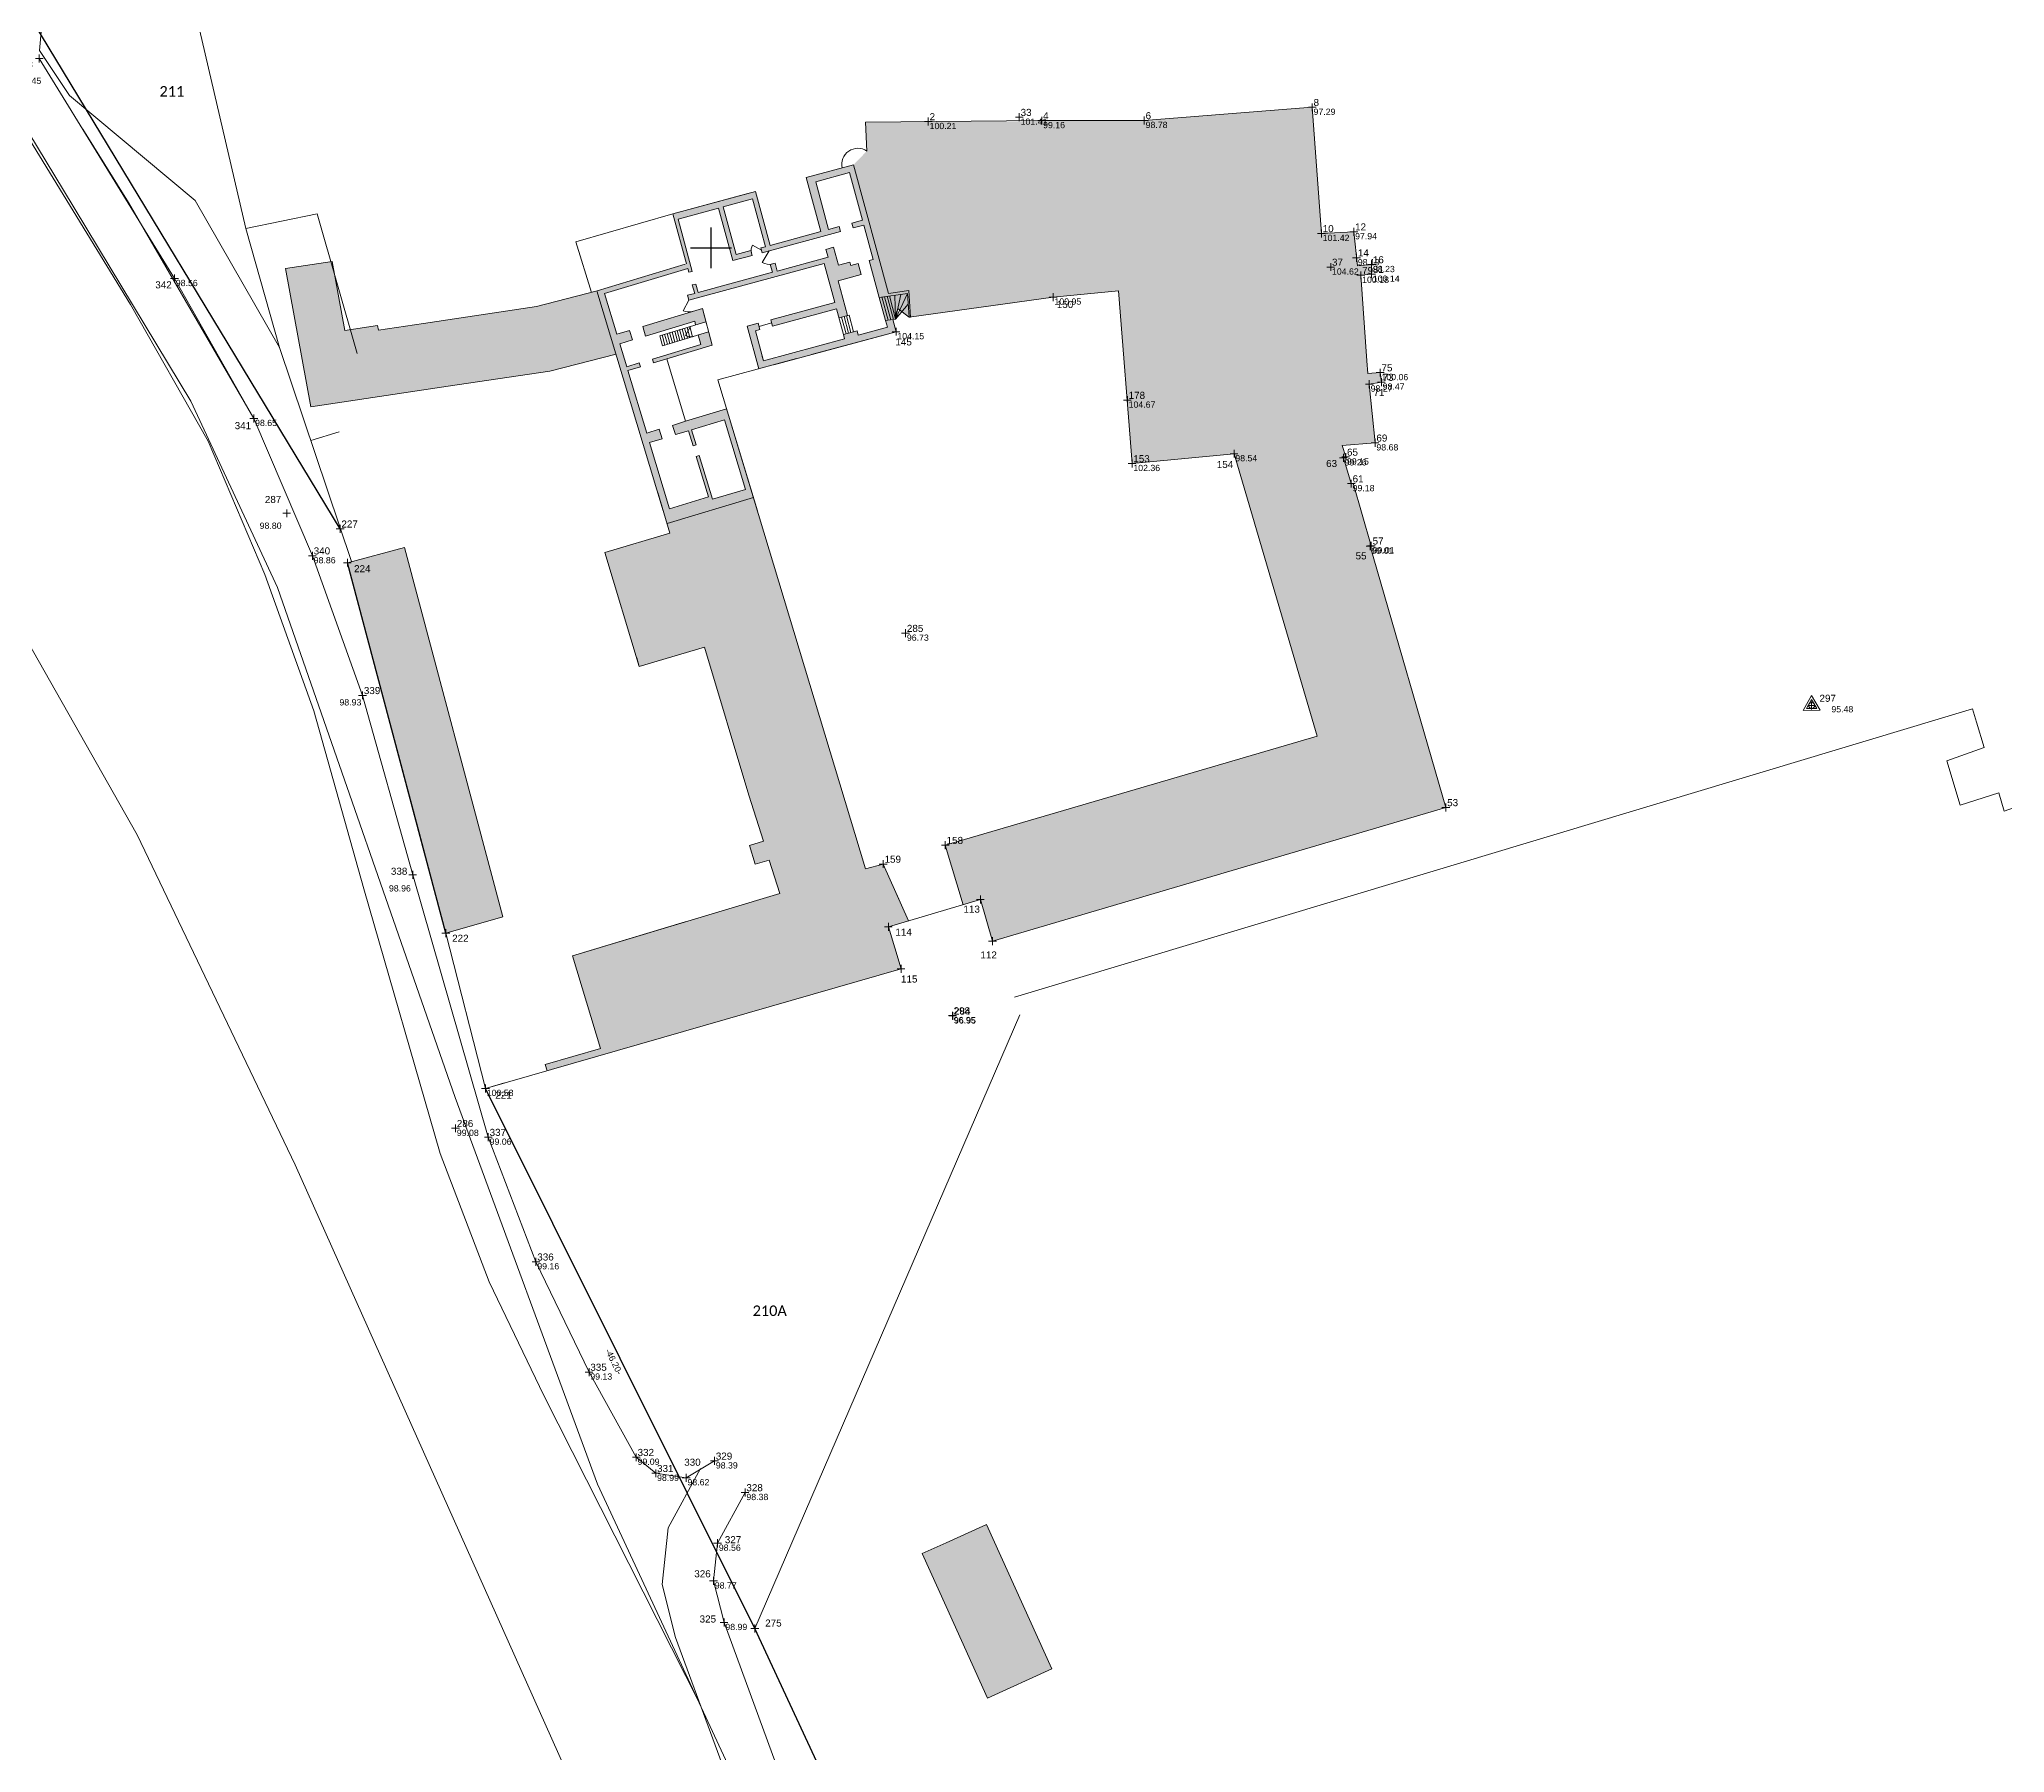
# Model space of a CAD drawing. Header units: metres. Extents: x 113120 to 240396, y 120329 to 242116.
# Drawn here: x 113840.8 to 113991.3, y 120947.3 to 121078.5 of the extents above; entities that cross this region are included whole.
import ezdxf
from ezdxf.enums import TextEntityAlignment as Align

# ---------------------------------------------------------------- set-up
doc = ezdxf.new("R2010")
doc.units = ezdxf.units.M
doc.header["$LTSCALE"] = 3
doc.header["$PDMODE"] = 2
doc.header["$PDSIZE"] = 0.3
doc.layers.get('0').update_dxf_attribs({"lineweight": 0})
for name, color, linetype, lineweight in [('Batiment', 4, 'Continuous', 0), ('Bpn_CaPa', 78, 'Continuous', 0), ('Bpn_ReBu', 4, 'Continuous', 0), ('Bpt_CaNu', 7, 'Continuous', 0), ('Cotation Linéaire', 6, 'Continuous', 0), ('Hachure batiment', 11, 'Continuous', 0), ('Hachure bâtiment', 11, 'Continuous', 0), ('Limite de propriété', 5, 'Continuous', 30), ('Route', 1, 'Continuous', 0), ('station', 30, 'Continuous', 0), ('TopoAlt', 30, 'Continuous', 0), ('TOPOJIS', 5, 'Continuous', 0), ('TopoMat', 5, 'Continuous', 0)]:
    doc.layers.add(name, color=color, linetype=linetype, lineweight=lineweight)
doc.layers.add('Carroyage(1)_Croix', color=7, linetype='Continuous')
doc.styles.add('Legend', font='')
doc.styles.get("Standard").update_dxf_attribs({"font": 'arial.ttf'})
doc.styles.get('Legend').set_extended_font_data('Calibri')

# ---------------------------------------------------------------- blocks, each defined once
blk = doc.blocks.new('TCPOINT')
at = {"color": 0}
blk.add_point((0, 0), dxfattribs=at)
at = {"layer": 'TopoAlt'}
blk.add_attdef('ALT', text='', height=0.3, dxfattribs=at).set_placement((0.1, -0.1), align=Align.TOP_LEFT)
at = {"layer": 'TopoMat'}
blk.add_attdef('MAT', (0.1, 0.1), '', height=0.3, dxfattribs=at)
blk = doc.blocks.new('t001')
at = {"color": 0}
blk.add_line((0, 0), (0, 0), dxfattribs=at)
for points in [[(0.65, -0.37), (0, 0.75), (-0.65, -0.38)], [(0.39, -0.22), (0, 0.45), (-0.39, -0.23)]]:
    blk.add_lwpolyline(points, close=True, dxfattribs=at)
blk.add_circle((0, 0), 0.225, dxfattribs=at)

msp = doc.modelspace()

# ---------------------------------------------------------------- hatches: boundary and pattern name
at = {"layer": 'Hachure batiment'}
h = msp.add_hatch(color=256, dxfattribs=at)
h.dxf.hatch_style = 1
h.paths.add_polyline_path([(113913.82, 121009.43), (113912.89, 121012.61), (113911.56, 121012.22), (113910.2, 121016.77), (113938.68, 121025.13), (113932.31, 121046.74), (113924.5, 121045.99), (113923.46, 121059.21), (113918.46, 121058.73), (113907.54, 121057.2), (113907.41, 121059.23), (113905.85, 121059.01), (113903.18, 121068.86), (113904.19, 121069.91), (113904.09, 121072.13), (113925.44, 121072.25), (113938.3, 121073.26), (113939, 121063.6), (113941.48, 121063.73), (113941.76, 121061.12), (113942.84, 121061.22), (113942.84, 121060.48), (113942.02, 121060.4), (113942.56, 121052.88), (113943.5, 121052.95), (113943.59, 121052.22), (113942.67, 121052.07), (113943.11, 121047.57), (113940.6, 121047.37), (113940.86, 121046.49), (113940.68, 121046.42), (113941.29, 121044.45), (113941.44, 121044.49), (113942.82, 121039.69), (113942.73, 121039.66), (113948.53, 121019.66)])
h = msp.add_hatch(color=256, dxfattribs=at)
h.dxf.hatch_style = 1
h.paths.add_polyline_path([(113895.44, 121066.24), (113896.43, 121062.59), (113896.08, 121062.5), (113896.18, 121062.13), (113902.18, 121063.76), (113902.08, 121064.13), (113901.27, 121063.91), (113900.28, 121067.56), (113902.87, 121068.26), (113903.86, 121064.61), (113903.05, 121064.39), (113903.15, 121064.02), (113903.96, 121064.24), (113904.67, 121061.62), (113904.38, 121061.54), (113905.15, 121058.71), (113905.63, 121056.94), (113906.39, 121057.04, -0.198912), (113906.59, 121057.82), (113907.43, 121057.19), (113907.54, 121057.2), (113907.41, 121059.23), (113905.85, 121059.01), (113903.18, 121068.86), (113899.56, 121067.88), (113900.68, 121063.75), (113896.79, 121062.69), (113895.67, 121066.82), (113889.35, 121065.11), (113890.39, 121061.28), (113883.53, 121059.21), (113884.98, 121054.4), (113888.6, 121042.38), (113888.9, 121041.4), (113895.51, 121043.39), (113893.46, 121050.17), (113890.32, 121049.22), (113889.31, 121048.91), (113889.53, 121048.2), (113890.54, 121048.5), (113890.89, 121047.35), (113891.12, 121047.42), (113890.77, 121048.57), (113893.3, 121049.33), (113894.9, 121044.01), (113892.38, 121043.25), (113891.36, 121046.6), (113891.13, 121046.53), (113892.07, 121043.43), (113889.08, 121042.53), (113887.55, 121047.6), (113888.52, 121047.89), (113888.3, 121048.61), (113887.34, 121048.32), (113885.89, 121053.11), (113886.86, 121053.4), (113886.77, 121053.69), (113885.81, 121053.39), (113885.27, 121055.16), (113886.24, 121055.45), (113886.02, 121056.17), (113885.06, 121055.88), (113884.11, 121059), (113890.49, 121060.93), (113890.57, 121060.63), (113890.83, 121060.7), (113889.74, 121064.7), (113892.83, 121065.54), (113893.92, 121061.52), (113895.41, 121061.92), (113895.31, 121062.29), (113894.19, 121061.99), (113893.2, 121065.64)])
h = msp.add_hatch(color=256, dxfattribs=at)
h.dxf.hatch_style = 1
h.paths.add_polyline_path([(113903.52, 121061.3), (113902.96, 121061.15), (113902.89, 121061.4), (113902.02, 121061.17), (113901.64, 121062.54), (113901.06, 121062.38), (113901.22, 121061.78), (113897.33, 121060.72), (113897.17, 121061.32), (113896.8, 121061.22), (113896.96, 121060.63), (113891.27, 121059.08), (113891.09, 121059.73), (113890.83, 121059.66), (113891.01, 121059.01), (113890.47, 121058.87), (113890.57, 121058.5), (113900.93, 121061.31), (113901.74, 121058.31), (113896.84, 121056.99), (113896.97, 121056.5), (113901.87, 121057.83), (113902.06, 121057.14), (113902.71, 121057.31), (113901.99, 121059.97), (113903.75, 121060.45)])
h = msp.add_hatch(color=256, dxfattribs=at)
h.dxf.hatch_style = 1
h.paths.add_polyline_path([(113883.53, 121059.2), (113878.9, 121058.01), (113870.24, 121056.72), (113866.79, 121056.2), (113866.73, 121056.55), (113864.22, 121056.18), (113863.42, 121060.51), (113863.16, 121061.44), (113859.68, 121060.92), (113861.63, 121050.34), (113872.14, 121051.91), (113879.91, 121053.06), (113884.99, 121054.37)])
h = msp.add_hatch(color=256, dxfattribs=at)
h.dxf.hatch_style = 1
h.paths.add_polyline_path([(113891.01, 121056.88), (113891.08, 121056.6), (113891.87, 121056.84), (113891.6, 121057.86), (113887.03, 121056.48), (113887.25, 121055.75)])
h = msp.add_hatch(color=256, dxfattribs=at)
h.dxf.hatch_style = 1
h.paths.add_polyline_path([(113892.08, 121056.07), (113891.29, 121055.83), (113891.49, 121055.11), (113887.78, 121053.99), (113887.86, 121053.7), (113888.88, 121054.01), (113892.36, 121055.06)])
h = msp.add_hatch(color=256, dxfattribs=at)
h.dxf.hatch_style = 1
h.paths.add_polyline_path([(113906.43, 121056.08), (113906.18, 121057.01), (113905.63, 121056.94), (113905.77, 121056.42), (113903.54, 121055.82), (113903.45, 121056.15), (113902.41, 121055.86), (113902.49, 121055.54), (113896.28, 121053.85), (113896.19, 121054.18), (113895.66, 121056.15), (113896, 121056.24), (113895.87, 121056.73), (113895.04, 121056.5), (113895.93, 121053.24), (113898.81, 121054.02)])
h = msp.add_hatch(color=256, dxfattribs=at)
h.dxf.hatch_style = 1
h.paths.add_polyline_path([(113879.71, 120999.51), (113879.57, 120999.99), (113883.81, 121001.21), (113881.65, 121008.31), (113897.53, 121013.07), (113896.72, 121015.64), (113895.65, 121015.32), (113895.2, 121016.75), (113896.28, 121017.07), (113891.76, 121031.93), (113886.77, 121030.44), (113884.14, 121039.18), (113889.12, 121040.67), (113888.9, 121041.4), (113895.51, 121043.39), (113904.08, 121014.96), (113905.45, 121015.33), (113907.38, 121010.98), (113905.84, 121010.52), (113906.81, 121007.31)])
h = msp.add_hatch(color=256, dxfattribs=at)
h.dxf.hatch_style = 1
h.paths.add_polyline_path([(113864.42, 121038.4), (113868.79, 121039.56), (113876.31, 121011.29), (113871.96, 121010.04)])
at = {"layer": 'Hachure bâtiment'}
h = msp.add_hatch(color=256, dxfattribs=at)
h.dxf.hatch_style = 1
h.paths.add_polyline_path([(113918.35, 120953.72), (113913.43, 120951.48), (113910.27, 120958.5), (113908.43, 120962.55), (113910.27, 120963.37), (113913.35, 120964.77)], flags=17)

# ---------------------------------------------------------------- linework, layer by layer
at = {"layer": 'Batiment'}
for p, q in [((113925.44, 121072.25), (113938.3, 121073.26)), ((113938.3, 121073.26), (113939, 121063.6)), ((113904.09, 121072.13), (113917.59, 121072.24)), ((113904.09, 121072.13, -20.64), (113904.19, 121069.91, 67.93)), ((113917.59, 121072.24), (113925.44, 121072.25)), ((113899.56, 121067.88), (113903.18, 121068.86)), ((113899.56, 121067.88), (113900.68, 121063.75)), ((113900.28, 121067.56), (113902.87, 121068.26)), ((113902.87, 121068.26), (113903.86, 121064.61)), ((113903.18, 121068.86), (113905.85, 121059.01)), ((113889.35, 121065.11), (113895.67, 121066.82)), ((113889.35, 121065.11), (113895.09, 121066.67)), ((113889.35, 121065.11), (113895.09, 121066.67)), ((113896.79, 121062.69), (113895.67, 121066.82)), ((113900.28, 121067.56), (113901.27, 121063.91)), ((113889.35, 121065.11), (113890.39, 121061.28)), ((113889.35, 121065.11), (113890.39, 121061.28)), ((113889.74, 121064.7), (113892.83, 121065.54)), ((113893.92, 121061.52), (113892.83, 121065.54)), ((113893.2, 121065.64), (113895.44, 121066.24)), ((113894.19, 121061.99), (113893.2, 121065.64)), ((113896.43, 121062.59), (113895.44, 121066.24)), ((113890.83, 121060.7), (113889.74, 121064.7)), ((113896.18, 121062.13), (113902.18, 121063.76)), ((113896.79, 121062.69), (113900.68, 121063.75)), ((113901.27, 121063.91), (113902.08, 121064.13)), ((113902.08, 121064.13), (113902.18, 121063.76)), ((113903.05, 121064.39), (113903.86, 121064.61)), ((113903.05, 121064.39), (113903.15, 121064.02)), ((113903.15, 121064.02), (113903.96, 121064.24)), ((113903.96, 121064.24), (113904.67, 121061.62)), ((113939, 121063.6), (113941.48, 121063.73)), ((113941.48, 121063.73), (113941.76, 121061.12)), ((113893.92, 121061.52), (113895.41, 121061.92)), ((113894.19, 121061.99), (113895.31, 121062.29)), ((113895.31, 121062.29), (113895.41, 121061.92)), ((113896.08, 121062.5), (113896.43, 121062.59)), ((113896.08, 121062.5), (113896.18, 121062.13)), ((113901.64, 121062.54), (113901.06, 121062.38)), ((113901.22, 121061.78), (113901.06, 121062.38)), ((113901.64, 121062.54), (113902.02, 121061.17)), ((113861.63, 121050.34), (113859.68, 121060.92)), ((113864.22, 121056.18), (113863.25, 121061.45)), ((113883.54, 121059.2), (113890.29, 121061.25)), ((113884.11, 121059), (113890.49, 121060.93)), ((113890.49, 121060.93), (113890.57, 121060.63)), ((113890.49, 121060.93), (113890.57, 121060.63)), ((113890.57, 121058.5), (113900.93, 121061.31)), ((113890.57, 121060.63), (113890.83, 121060.7)), ((113891.27, 121059.08), (113896.96, 121060.63)), ((113896.8, 121061.22), (113897.17, 121061.32)), ((113896.96, 121060.63), (113896.8, 121061.22)), ((113897.33, 121060.72), (113897.17, 121061.32)), ((113897.33, 121060.72), (113901.22, 121061.78)), ((113900.93, 121061.31), (113901.74, 121058.31)), ((113901.99, 121059.97), (113903.75, 121060.45)), ((113902.02, 121061.17), (113902.89, 121061.4)), ((113902.89, 121061.4), (113902.96, 121061.15)), ((113902.96, 121061.15), (113903.52, 121061.3)), ((113903.52, 121061.3), (113903.75, 121060.45)), ((113904.38, 121061.54), (113904.67, 121061.62)), ((113904.38, 121061.54), (113905.15, 121058.71)), ((113941.76, 121061.12, 98.23), (113942.84, 121061.22, 98.23)), ((113942.02, 121060.4), (113942.84, 121060.48)), ((113942.49, 121053.85), (113942.02, 121060.4)), ((113942.84, 121060.48, 100.14), (113942.84, 121061.22, 98.23)), ((113883.53, 121059.21), (113888.6, 121042.38)), ((113885.06, 121055.88), (113884.11, 121059)), ((113890.47, 121058.87), (113891.01, 121059.01)), ((113890.47, 121058.87), (113890.57, 121058.5)), ((113890.83, 121059.66), (113891.09, 121059.73)), ((113890.83, 121059.66), (113891.01, 121059.01)), ((113890.83, 121059.66), (113891.01, 121059.01)), ((113891.27, 121059.08), (113891.09, 121059.73)), ((113901.99, 121059.97), (113902.71, 121057.31)), ((113905.15, 121058.71, 102.78), (113907.31, 121059.01, 108.77)), ((113905.85, 121059.01, 104.81), (113907.41, 121059.23, 109.12)), ((113906.39, 121057.04), (113905.94, 121058.82)), ((113906.39, 121057.04), (113906.33, 121058.87, 106.04)), ((113906.39, 121057.04, 0), (113907.31, 121059.01, 108.77)), ((113906.39, 121057.04), (113906.79, 121058.94, 107.32)), ((113907.31, 121059.01, 122.91), (113907.43, 121057.19, 136.54)), ((113907.41, 121059.23, 91.91), (113907.54, 121057.2, 107.04)), ((113923.46, 121059.21), (113924.5, 121045.99)), ((113887.03, 121056.48), (113891.6, 121057.86)), ((113892.36, 121055.06), (113891.6, 121057.86)), ((113891.91, 121056.69), (113891.6, 121057.86)), ((113896.84, 121056.99), (113901.74, 121058.31)), ((113896.97, 121056.5), (113901.87, 121057.83)), ((113901.87, 121057.83), (113902.41, 121055.86)), ((113902.06, 121057.14), (113902.83, 121057.35)), ((113902.83, 121057.35), (113903.18, 121056.07)), ((113905.63, 121056.94), (113905.15, 121058.71)), ((113905.83, 121056.97), (113905.35, 121058.74)), ((113906.03, 121056.99), (113905.55, 121058.76)), ((113906.23, 121057.02), (113905.75, 121058.79)), ((113906.39, 121057.04), (113907.36, 121058.2, 128.99)), ((113866.79, 121056.2), (113866.73, 121056.55)), ((113885.06, 121055.88), (113886.02, 121056.17)), ((113886.24, 121055.45), (113886.02, 121056.17)), ((113887.25, 121055.75), (113887.03, 121056.48)), ((113887.25, 121055.75), (113891.01, 121056.88)), ((113888.33, 121055.77), (113891.87, 121056.84)), ((113888.52, 121055.83), (113888.73, 121055.06)), ((113888.54, 121055), (113892.08, 121056.07)), ((113888.71, 121055.89), (113888.92, 121055.12)), ((113888.9, 121055.95), (113889.11, 121055.17)), ((113889.09, 121056.01), (113889.3, 121055.23)), ((113889.29, 121056.06), (113889.5, 121055.29)), ((113889.48, 121056.12), (113889.69, 121055.35)), ((113889.67, 121056.18), (113889.88, 121055.41)), ((113889.86, 121056.24), (113890.07, 121055.46)), ((113890.05, 121056.29), (113890.26, 121055.52)), ((113890.24, 121056.35), (113890.45, 121055.58)), ((113890.44, 121056.41), (113890.65, 121055.64)), ((113890.77, 121056.51), (113890.63, 121056.47)), ((113890.63, 121056.47), (113890.84, 121055.69)), ((113891.01, 121056.88), (113891.08, 121056.6)), ((113891.29, 121055.83), (113891.49, 121055.11)), ((113895.04, 121056.5), (113895.87, 121056.73)), ((113895.04, 121056.5), (113895.93, 121053.24)), ((113895.66, 121056.15), (113896, 121056.24)), ((113895.66, 121056.15), (113896.28, 121053.85)), ((113895.87, 121056.73), (113896, 121056.24)), ((113895.94, 121056.48), (113896.9, 121056.75)), ((113896.84, 121056.99), (113896.97, 121056.5)), ((113897.08, 121053.55), (113906.43, 121056.08)), ((113902.25, 121057.19), (113902.6, 121055.92)), ((113902.41, 121055.86), (113903.45, 121056.15)), ((113902.41, 121055.86), (113902.49, 121055.54)), ((113902.45, 121057.24), (113902.79, 121055.97)), ((113902.64, 121057.29), (113902.98, 121056.02)), ((113903.45, 121056.15), (113903.54, 121055.82)), ((113903.54, 121055.82), (113905.77, 121056.42)), ((113905.63, 121056.94), (113905.77, 121056.42)), ((113906.43, 121056.08), (113906.18, 121057.01)), ((113906.43, 121056.08), (113906.18, 121057.01)), ((113885.27, 121055.16), (113886.24, 121055.45)), ((113885.81, 121053.39), (113885.27, 121055.16)), ((113887.78, 121053.99), (113891.49, 121055.11)), ((113888.33, 121055.77), (113888.54, 121055)), ((113888.88, 121054.01), (113892.36, 121055.06)), ((113890.98, 121055.74), (113890.84, 121055.69)), ((113896.28, 121053.85), (113902.49, 121055.54)), ((113885.81, 121053.39), (113886.77, 121053.69)), ((113885.89, 121053.11), (113886.86, 121053.4)), ((113887.34, 121048.32), (113885.89, 121053.11)), ((113886.86, 121053.4), (113886.77, 121053.69)), ((113887.86, 121053.7), (113887.78, 121053.99)), ((113887.86, 121053.7), (113888.88, 121054.01)), ((113890.32, 121049.22), (113888.88, 121054.01)), ((113896.19, 121054.18), (113896.28, 121053.85)), ((113942.56, 121052.88), (113942.49, 121053.85, 100.04)), ((113943.5, 121052.95, 100.06), (113942.56, 121052.88)), ((113943.59, 121052.22), (113943.5, 121052.95)), ((113904.08, 121014.96), (113892.79, 121052.39)), ((113942.67, 121052.07), (113943.59, 121052.22)), ((113943.11, 121047.57), (113942.67, 121052.07)), ((113890.32, 121049.22), (113893.46, 121050.17)), ((113895.81, 121042.37), (113893.35, 121050.54)), ((113887.34, 121048.32), (113888.3, 121048.61)), ((113888.52, 121047.89), (113888.3, 121048.61)), ((113889.31, 121048.91), (113890.32, 121049.22)), ((113889.53, 121048.2), (113889.31, 121048.91)), ((113889.53, 121048.2), (113890.54, 121048.5)), ((113890.89, 121047.35), (113890.54, 121048.5)), ((113890.77, 121048.57), (113893.3, 121049.33)), ((113891.12, 121047.42), (113890.77, 121048.57)), ((113894.9, 121044.01), (113893.3, 121049.33)), ((113887.55, 121047.6), (113888.52, 121047.89)), ((113889.08, 121042.53), (113887.55, 121047.6)), ((113890.89, 121047.35), (113891.12, 121047.42)), ((113940.6, 121047.37, 98.65), (113943.11, 121047.57, 98.68)), ((113940.86, 121046.49), (113940.6, 121047.37)), ((113891.13, 121046.53), (113891.36, 121046.6)), ((113892.07, 121043.43), (113891.13, 121046.53)), ((113892.38, 121043.25), (113891.36, 121046.6)), ((113924.5, 121045.99), (113932.31, 121046.74)), ((113932.31, 121046.74), (113938.68, 121025.13)), ((113940.68, 121046.42), (113940.86, 121046.49)), ((113941.29, 121044.45), (113940.68, 121046.42)), ((113892.38, 121043.25), (113894.9, 121044.01)), ((113888.19, 121043.76), (113888.6, 121042.38)), ((113888.19, 121043.76), (113889.12, 121040.67)), ((113895.51, 121043.39), (113888.9, 121041.4)), ((113889.08, 121042.53), (113892.07, 121043.43)), ((113868.79, 121039.56, 101.92), (113864.42, 121038.4, 101.92)), ((113876.31, 121011.29, -0.46), (113868.79, 121039.56, 101.92)), ((113889.12, 121040.67), (113884.14, 121039.18)), ((113884.14, 121039.18, -99.29), (113886.77, 121030.44, -99.29)), ((113891.76, 121031.93, -99.29), (113886.77, 121030.44, -99.29)), ((113891.76, 121031.93), (113895.17, 121020.61)), ((113886.57, 121031.11, -99.29), (113886.77, 121030.44, -99.29)), ((113938.68, 121025.13), (113910.2, 121016.77)), ((113896.28, 121017.07), (113895.17, 121020.61)), ((113913.82, 121009.43, 98.92), (113948.53, 121019.66, 97.85)), ((113896.28, 121017.07, -99.29), (113895.2, 121016.75, -99.29)), ((113895.65, 121015.32, -99.29), (113895.2, 121016.75, -99.29)), ((113910.2, 121016.77, 99.48), (113911.56, 121012.22)), ((113896.72, 121015.64, -99.29), (113895.65, 121015.32, -99.29)), ((113897.53, 121013.07), (113896.72, 121015.64)), ((113904.08, 121014.96, 99.6), (113905.45, 121015.33, 99.57)), ((113905.45, 121015.33, 99.57), (113907.38, 121010.98, 98.12)), ((113897.53, 121013.07), (113881.65, 121008.31)), ((113912.89, 121012.61), (113905.84, 121010.52)), ((113906.21, 121013.61, 99), (113907.38, 121010.98, 98.12)), ((113913.82, 121009.43), (113912.89, 121012.61)), ((113871.96, 121010.04), (113876.31, 121011.29, -0.46)), ((113890.27, 121010.9), (113881.65, 121008.31)), ((113874.99, 120998.15), (113871.96, 121010.04)), ((113905.84, 121010.52), (113906.81, 121007.31)), ((113881.65, 121008.31), (113883.81, 121001.21)), ((113906.81, 121007.31), (113874.99, 120998.15)), ((113883.81, 121001.21), (113879.57, 120999.99)), ((113879.71, 120999.51, 92.99), (113879.57, 120999.99)), ((113876.46, 120998.58), (113874.99, 120998.15))]:
    msp.add_line(p, q, dxfattribs=at)
at = {"layer": 'Batiment', "flags": 128}
for points in [[(113896.13, 121062.32), (113895.44, 121062.71, 0.198912), (113895.36, 121062.11)], [(113896.71, 121062.28), (113896.19, 121061.38, 0.198912), (113896.98, 121061.27)], [(113890.57, 121058.5), (113890.14, 121057.69, 0.198912), (113890.83, 121057.63)], [(113907.43, 121057.19), (113906.59, 121057.82, 0.198912), (113906.39, 121057.04)], [(113890.7, 121056.49), (113890.3, 121055.79, 0.198912), (113890.91, 121055.72)]]:
    msp.add_lwpolyline(points, format="xyb", dxfattribs=at)
for points in [[(113863.25, 121061.45), (113859.68, 121060.92)], [(113883.54, 121059.2), (113878.9, 121058.01), (113870.24, 121056.72)], [(113918.46, 121058.73), (113923.46, 121059.21)], [(113907.43, 121057.19), (113918.46, 121058.73)], [(113912.76, 121057.93), (113918.46, 121058.73)], [(113866.73, 121056.55), (113864.22, 121056.18)], [(113870.24, 121056.72), (113866.79, 121056.2)], [(113899.95, 121054.33), (113906.43, 121056.08)], [(113905.63, 121056.94), (113906.39, 121057.04)], [(113907.43, 121057.19), (113907.54, 121057.2)], [(113884.99, 121054.37), (113879.91, 121053.06), (113872.14, 121051.91)], [(113892.79, 121052.39), (113898.81, 121054.02)], [(113872.14, 121051.91), (113861.63, 121050.34)], [(113948.53, 121019.66), (113942.73, 121039.66), (113942.82, 121039.69), (113941.44, 121044.49), (113941.29, 121044.45)], [(113874.99, 120998.15), (113871.96, 121010.04), (113869.91, 121017.78), (113864.42, 121038.4)]]:
    msp.add_lwpolyline(points, dxfattribs=at)
at = {"layer": 'Batiment'}
msp.add_arc((113903.51, 121068.89, 107.3), 1.23, 56.1579, 192.7867, dxfattribs=at)
at = {"layer": 'Bpn_CaPa'}
for p, q in [((113856.63, 121063.97), (113862.11, 121065.11)), ((113862.11, 121065.11), (113865.17, 121054.42)), ((113889.35, 121065.11), (113881.92, 121062.95)), ((113881.92, 121062.95), (113883.12, 121059.09)), ((113883.12, 121059.09), (113881.92, 121062.95)), ((113859.22, 121054.87), (113864.73, 121038.48)), ((113863.79, 121048.41), (113861.61, 121047.76)), ((113915.49, 121005.14), (113988.85, 121027.2)), ((113988.85, 121027.2), (113915.49, 121005.14)), ((113988.85, 121027.2), (113989.16, 121026.2)), ((113989.16, 121026.2), (113988.85, 121027.2)), ((113989.16, 121026.2), (113989.75, 121024.25)), ((113989.75, 121024.25), (113989.16, 121026.2)), ((113989.75, 121024.25), (113986.89, 121023.22)), ((113986.89, 121023.22), (113989.75, 121024.25)), ((113986.89, 121023.22), (113987.9, 121019.85)), ((113987.9, 121019.85), (113986.89, 121023.22)), ((113987.9, 121019.85), (113990.86, 121020.78)), ((113990.86, 121020.78), (113987.9, 121019.85)), ((113990.86, 121020.78), (113991.28, 121019.37)), ((113991.28, 121019.37), (113990.86, 121020.78)), ((113991.28, 121019.37), (113995.16, 121020.76)), ((113995.16, 121020.76), (113991.28, 121019.37)), ((113895.62, 120956.81), (113915.9, 121003.78)), ((113915.9, 121003.78), (113895.62, 120956.81))]:
    msp.add_line(p, q, dxfattribs=at)
for points in [[(113739.65, 121255.08), (113752.65, 121250.89), (113760.51, 121245.05), (113767.67, 121235.68), (113772.3, 121226.92), (113777.12, 121213.63), (113787.78, 121174.98), (113804.34, 121131.81), (113820.84, 121103.03), (113842.69, 121066.91), (113852.42, 121050.76), (113859.07, 121036.5), (113872.66, 120997.45), (113883.57, 120967.86), (113893.56, 120946.41)], [(113903.95, 120895.01), (113860.41, 120992.3), (113848.32, 121017.56), (113836.8, 121037.83), (113823.38, 121057.71), (113810.26, 121072.98), (113809.99, 121075.47), (113808.35, 121077.99), (113788.7, 121108.34), (113761.59, 121140.05), (113727.58, 121174.2), (113712.08, 121186.93), (113690.31, 121202.58), (113669.51, 121220.04), (113639.55, 121249.75), (113641.71, 121251.99)]]:
    msp.add_lwpolyline(points, dxfattribs=at)
for points in [[(113859.22, 121054.87), (113852.75, 121066.12), (113843.15, 121074.16), (113840.84, 121077.61), (113841.12, 121080.74), (113849.16, 121079.32), (113852.65, 121081.09), (113856.63, 121063.97), (113859.22, 121054.87)], [(113766.6, 121064.33), (113783.48, 121070.2), (113810.26, 121072.98), (113823.38, 121057.71), (113836.8, 121037.83), (113848.32, 121017.56), (113860.41, 120992.3), (113903.95, 120895.01), (113853.78, 120877.4), (113766.6, 121064.33)]]:
    msp.add_lwpolyline(points, close=True, dxfattribs=at)
at = {"layer": 'Bpn_ReBu'}
msp.add_lwpolyline([(113918.35, 120953.72), (113913.43, 120951.48), (113910.27, 120958.5), (113908.43, 120962.55), (113910.27, 120963.37), (113913.35, 120964.77), (113918.35, 120953.72)], close=True, dxfattribs=at)
at = {"layer": 'Carroyage(1)_Croix'}
for p, q in [((113892.27, 121060.94), (113892.27, 121064.06)), ((113890.7, 121062.5), (113893.83, 121062.5))]:
    msp.add_line(p, q, dxfattribs=at)
at = {"layer": 'Limite de propriété'}
for p, q in [((113863.86, 121040.99, 100.84), (113809.12, 121131.4, 98.89)), ((113871.96, 121010.04), (113864.42, 121038.4, 101.92)), ((113895.62, 120956.81), (113874.99, 120998.15)), ((113910.67, 120924.41), (113895.62, 120956.81)), ((113895.62, 120956.81), (113895.62, 120956.81))]:
    msp.add_line(p, q, dxfattribs=at)
at = {"layer": 'Route', "flags": 128}
for points in [[(113892.53, 120969.64), (113890.36, 120968.35), (113888.03, 120968.69), (113886.54, 120969.92), (113882.92, 120976.44), (113878.86, 120984.88), (113875.21, 120994.42), (113869.42, 121014.51), (113865.58, 121028.24), (113861.74, 121038.93), (113857.25, 121049.44), (113851.18, 121060.15), (113840.83, 121076.99)], [(113891.4, 120951.05), (113879.46, 120974.64), (113875.27, 120983.34), (113871.51, 120993.18), (113865.67, 121013.44), (113861.86, 121027.05), (113858.1, 121037.5), (113853.75, 121047.71), (113847.82, 121058.17), (113837.48, 121075)], [(113857.25, 121049.44), (113847.67, 121065.96), (113844.15, 121071.59)], [(113970.74, 120782.01), (113947.87, 120819.47), (113943.15, 120828.43), (113939.38, 120837.45), (113936.14, 120847.14), (113932.62, 120856.45), (113929.06, 120864.17), (113924.16, 120874.52), (113915.02, 120894.82), (113903.98, 120920.39), (113893.64, 120944.97), (113889.54, 120956.12), (113888.51, 120960.17), (113888.98, 120964.52), (113891.45, 120969.07)], [(113974.24, 120783.75), (113951.26, 120821.4), (113946.67, 120830.09), (113943.03, 120838.82), (113939.81, 120848.45), (113936.21, 120857.96), (113932.59, 120865.82), (113927.69, 120876.15), (113918.58, 120896.39), (113907.56, 120921.92), (113897.26, 120946.4), (113893.26, 120957.27), (113892.45, 120960.45), (113892.76, 120963.34), (113894.87, 120967.22)]]:
    msp.add_lwpolyline(points, dxfattribs=at)

# ---------------------------------------------------------------- block references
at = {"layer": 'station'}
msp.add_blockref('t001', (113976.54, 121027.47), dxfattribs=at)
at = {"layer": 'TOPOJIS'}
ref = msp.add_blockref('TCPOINT', (113840.83, 121076.99, 98.45), dxfattribs=at)
ref.add_attrib('MAT', '343', (113839.08, 121076.27, 98.45), dxfattribs={"layer": 'TopoMat', "height": 0.54})
ref.add_attrib('ALT', '98.45', dxfattribs={"layer": 'TopoAlt', "height": 0.48}).set_placement((113839.3, 121075.53, 98.45), align=Align.TOP_LEFT)
ref = msp.add_blockref('TCPOINT', (113938.3, 121073.26, 97.29), dxfattribs=at)
ref.add_attrib('MAT', '8', (113938.4, 121073.36, 97.29), dxfattribs={"layer": 'TopoMat', "height": 0.54})
ref.add_attrib('ALT', '97.29', dxfattribs={"layer": 'TopoAlt', "height": 0.48}).set_placement((113938.4, 121073.16, 97.29), align=Align.TOP_LEFT)
ref = msp.add_blockref('TCPOINT', (113908.9, 121072.17, 100.21), dxfattribs=at)
ref.add_attrib('MAT', '2', (113909, 121072.27, 100.21), dxfattribs={"layer": 'TopoMat', "height": 0.54})
ref.add_attrib('ALT', '100.21', dxfattribs={"layer": 'TopoAlt', "height": 0.48}).set_placement((113909, 121072.07, 100.21), align=Align.TOP_LEFT)
ref = msp.add_blockref('TCPOINT', (113915.87, 121072.5, 101.41), dxfattribs=at)
ref.add_attrib('MAT', '33', (113915.97, 121072.6, 101.41), dxfattribs={"layer": 'TopoMat', "height": 0.54})
ref.add_attrib('ALT', '101.41', dxfattribs={"layer": 'TopoAlt', "height": 0.48}).set_placement((113915.97, 121072.4, 101.41), align=Align.TOP_LEFT)
ref = msp.add_blockref('TCPOINT', (113917.59, 121072.24, 99.16), dxfattribs=at)
ref.add_attrib('MAT', '4', (113917.69, 121072.34, 99.16), dxfattribs={"layer": 'TopoMat', "height": 0.54})
ref.add_attrib('ALT', '99.16', dxfattribs={"layer": 'TopoAlt', "height": 0.48}).set_placement((113917.69, 121072.14, 99.16), align=Align.TOP_LEFT)
ref = msp.add_blockref('TCPOINT', (113925.44, 121072.25, 98.78), dxfattribs=at)
ref.add_attrib('MAT', '6', (113925.54, 121072.35, 98.78), dxfattribs={"layer": 'TopoMat', "height": 0.54})
ref.add_attrib('ALT', '98.78', dxfattribs={"layer": 'TopoAlt', "height": 0.48}).set_placement((113925.54, 121072.15, 98.78), align=Align.TOP_LEFT)
ref = msp.add_blockref('TCPOINT', (113939, 121063.6, 101.42), dxfattribs=at)
ref.add_attrib('MAT', '10', (113939.1, 121063.7, 101.42), dxfattribs={"layer": 'TopoMat', "height": 0.54})
ref.add_attrib('ALT', '101.42', dxfattribs={"layer": 'TopoAlt', "height": 0.48}).set_placement((113939.1, 121063.5, 101.42), align=Align.TOP_LEFT)
ref = msp.add_blockref('TCPOINT', (113941.48, 121063.73, 97.94), dxfattribs=at)
ref.add_attrib('MAT', '12', (113941.58, 121063.83, 97.94), dxfattribs={"layer": 'TopoMat', "height": 0.54})
ref.add_attrib('ALT', '97.94', dxfattribs={"layer": 'TopoAlt', "height": 0.48}).set_placement((113941.58, 121063.63, 97.94), align=Align.TOP_LEFT)
ref = msp.add_blockref('TCPOINT', (113941.69, 121061.74, 98.19), dxfattribs=at)
ref.add_attrib('MAT', '14', (113941.79, 121061.84, 98.19), dxfattribs={"layer": 'TopoMat', "height": 0.54})
ref.add_attrib('ALT', '98.19', dxfattribs={"layer": 'TopoAlt', "height": 0.48}).set_placement((113941.79, 121061.64, 98.19), align=Align.TOP_LEFT)
ref = msp.add_blockref('TCPOINT', (113942.84, 121061.22, 98.23), dxfattribs=at)
ref.add_attrib('MAT', '16', (113942.94, 121061.32, 98.23), dxfattribs={"layer": 'TopoMat', "height": 0.54})
ref.add_attrib('ALT', '98.23', dxfattribs={"layer": 'TopoAlt', "height": 0.48}).set_placement((113942.94, 121061.12, 98.23), align=Align.TOP_LEFT)
ref = msp.add_blockref('TCPOINT', (113851.18, 121060.15, 98.56), dxfattribs=at)
ref.add_attrib('MAT', '342', (113849.71, 121059.4, 98.56), dxfattribs={"layer": 'TopoMat', "height": 0.54})
ref.add_attrib('ALT', '98.56', dxfattribs={"layer": 'TopoAlt', "height": 0.48}).set_placement((113851.28, 121060.05, 98.56), align=Align.TOP_LEFT)
ref = msp.add_blockref('TCPOINT', (113939.71, 121061.03, 104.62), dxfattribs=at)
ref.add_attrib('MAT', '37', (113939.81, 121061.13, 104.62), dxfattribs={"layer": 'TopoMat', "height": 0.54})
ref.add_attrib('ALT', '104.62', dxfattribs={"layer": 'TopoAlt', "height": 0.48}).set_placement((113939.81, 121060.93, 104.62), align=Align.TOP_LEFT)
ref = msp.add_blockref('TCPOINT', (113942.02, 121060.4, 100.18), dxfattribs=at)
ref.add_attrib('MAT', '79', (113942.12, 121060.5, 100.18), dxfattribs={"layer": 'TopoMat', "height": 0.54})
ref.add_attrib('ALT', '100.18', dxfattribs={"layer": 'TopoAlt', "height": 0.48}).set_placement((113942.12, 121060.3, 100.18), align=Align.TOP_LEFT)
ref = msp.add_blockref('TCPOINT', (113942.84, 121060.48, 100.14), dxfattribs=at)
ref.add_attrib('MAT', '81', (113942.94, 121060.58, 100.14), dxfattribs={"layer": 'TopoMat', "height": 0.54})
ref.add_attrib('ALT', '100.14', dxfattribs={"layer": 'TopoAlt', "height": 0.48}).set_placement((113942.94, 121060.38, 100.14), align=Align.TOP_LEFT)
ref = msp.add_blockref('TCPOINT', (113918.46, 121058.73, 100.95), dxfattribs=at)
ref.add_attrib('MAT', '150', (113918.74, 121057.9, 100.95), dxfattribs={"layer": 'TopoMat', "height": 0.54})
ref.add_attrib('ALT', '100.95', dxfattribs={"layer": 'TopoAlt', "height": 0.48}).set_placement((113918.56, 121058.63, 100.95), align=Align.TOP_LEFT)
ref = msp.add_blockref('TCPOINT', (113906.43, 121056.08, 104.15), dxfattribs=at)
ref.add_attrib('MAT', '145', (113906.38, 121055.03, 104.15), dxfattribs={"layer": 'TopoMat', "height": 0.54})
ref.add_attrib('ALT', '104.15', dxfattribs={"layer": 'TopoAlt', "height": 0.48}).set_placement((113906.53, 121055.98, 104.15), align=Align.TOP_LEFT)
ref = msp.add_blockref('TCPOINT', (113943.5, 121052.95, 100.06), dxfattribs=at)
ref.add_attrib('MAT', '75', (113943.6, 121053.05, 100.06), dxfattribs={"layer": 'TopoMat', "height": 0.54})
ref.add_attrib('ALT', '100.06', dxfattribs={"layer": 'TopoAlt', "height": 0.48}).set_placement((113943.6, 121052.85, 100.06), align=Align.TOP_LEFT)
ref = msp.add_blockref('TCPOINT', (113943.59, 121052.22, 98.47), dxfattribs=at)
ref.add_attrib('MAT', '73', (113943.69, 121052.32, 98.47), dxfattribs={"layer": 'TopoMat', "height": 0.54})
ref.add_attrib('ALT', '98.47', dxfattribs={"layer": 'TopoAlt', "height": 0.48}).set_placement((113943.69, 121052.12, 98.47), align=Align.TOP_LEFT)
ref = msp.add_blockref('TCPOINT', (113924.14, 121050.84, 104.67), dxfattribs=at)
ref.add_attrib('MAT', '178', (113924.24, 121050.94, 104.67), dxfattribs={"layer": 'TopoMat', "height": 0.54})
ref.add_attrib('ALT', '104.67', dxfattribs={"layer": 'TopoAlt', "height": 0.48}).set_placement((113924.24, 121050.74, 104.67), align=Align.TOP_LEFT)
ref = msp.add_blockref('TCPOINT', (113942.67, 121052.07, 98.27), dxfattribs=at)
ref.add_attrib('MAT', '71', (113942.99, 121051.15, 98.27), dxfattribs={"layer": 'TopoMat', "height": 0.54})
ref.add_attrib('ALT', '98.27', dxfattribs={"layer": 'TopoAlt', "height": 0.48}).set_placement((113942.77, 121051.97, 98.27), align=Align.TOP_LEFT)
ref = msp.add_blockref('TCPOINT', (113857.25, 121049.44, 98.65), dxfattribs=at)
ref.add_attrib('MAT', '341', (113855.79, 121048.62, 98.65), dxfattribs={"layer": 'TopoMat', "height": 0.54})
ref.add_attrib('ALT', '98.65', dxfattribs={"layer": 'TopoAlt', "height": 0.48}).set_placement((113857.35, 121049.34, 98.65), align=Align.TOP_LEFT)
ref = msp.add_blockref('TCPOINT', (113932.31, 121046.74, 98.54), dxfattribs=at)
ref.add_attrib('MAT', '154', (113930.99, 121045.65, 98.54), dxfattribs={"layer": 'TopoMat', "height": 0.54})
ref.add_attrib('ALT', '98.54', dxfattribs={"layer": 'TopoAlt', "height": 0.48}).set_placement((113932.41, 121046.64, 98.54), align=Align.TOP_LEFT)
ref = msp.add_blockref('TCPOINT', (113940.86, 121046.49, 99.15), dxfattribs=at)
ref.add_attrib('MAT', '65', (113940.96, 121046.59, 99.15), dxfattribs={"layer": 'TopoMat', "height": 0.54})
ref.add_attrib('ALT', '99.15', dxfattribs={"layer": 'TopoAlt', "height": 0.48}).set_placement((113940.96, 121046.39, 99.15), align=Align.TOP_LEFT)
ref = msp.add_blockref('TCPOINT', (113943.11, 121047.57, 98.68), dxfattribs=at)
ref.add_attrib('MAT', '69', (113943.21, 121047.67, 98.68), dxfattribs={"layer": 'TopoMat', "height": 0.54})
ref.add_attrib('ALT', '98.68', dxfattribs={"layer": 'TopoAlt', "height": 0.48}).set_placement((113943.21, 121047.47, 98.68), align=Align.TOP_LEFT)
ref = msp.add_blockref('TCPOINT', (113924.5, 121045.99, 102.36), dxfattribs=at)
ref.add_attrib('MAT', '153', (113924.6, 121046.09, 102.36), dxfattribs={"layer": 'TopoMat', "height": 0.54})
ref.add_attrib('ALT', '102.36', dxfattribs={"layer": 'TopoAlt', "height": 0.48}).set_placement((113924.6, 121045.89, 102.36), align=Align.TOP_LEFT)
ref = msp.add_blockref('TCPOINT', (113940.68, 121046.42, 99.26), dxfattribs=at)
ref.add_attrib('MAT', '63', (113939.36, 121045.72, 99.26), dxfattribs={"layer": 'TopoMat', "height": 0.54})
ref.add_attrib('ALT', '99.26', dxfattribs={"layer": 'TopoAlt', "height": 0.48}).set_placement((113940.78, 121046.32, 99.26), align=Align.TOP_LEFT)
ref = msp.add_blockref('TCPOINT', (113941.29, 121044.45, 99.18), dxfattribs=at)
ref.add_attrib('MAT', '61', (113941.39, 121044.55, 99.18), dxfattribs={"layer": 'TopoMat', "height": 0.54})
ref.add_attrib('ALT', '99.18', dxfattribs={"layer": 'TopoAlt', "height": 0.48}).set_placement((113941.39, 121044.35, 99.18), align=Align.TOP_LEFT)
ref = msp.add_blockref('TCPOINT', (113859.77, 121042.18, 98.8), dxfattribs=at)
ref.add_attrib('MAT', '287', (113858.1, 121042.97, 98.8), dxfattribs={"layer": 'TopoMat', "height": 0.54})
ref.add_attrib('ALT', '98.80', dxfattribs={"layer": 'TopoAlt', "height": 0.48}).set_placement((113857.7, 121041.47, 98.8), align=Align.TOP_LEFT)
ref = msp.add_blockref('TCPOINT', (113863.86, 121040.99, 100.84), dxfattribs=at)
ref.add_attrib('MAT', '227', (113863.96, 121041.09, 100.84), dxfattribs={"layer": 'TopoMat', "height": 0.54})
ref = msp.add_blockref('TCPOINT', (113861.74, 121038.93, 98.86), dxfattribs=at)
ref.add_attrib('MAT', '340', (113861.84, 121039.03, 98.86), dxfattribs={"layer": 'TopoMat', "height": 0.54})
ref.add_attrib('ALT', '98.86', dxfattribs={"layer": 'TopoAlt', "height": 0.48}).set_placement((113861.84, 121038.83, 98.86), align=Align.TOP_LEFT)
ref = msp.add_blockref('TCPOINT', (113942.73, 121039.66, 99.01), dxfattribs=at)
ref.add_attrib('MAT', '55', (113941.62, 121038.65, 99.01), dxfattribs={"layer": 'TopoMat', "height": 0.54})
ref.add_attrib('ALT', '99.01', dxfattribs={"layer": 'TopoAlt', "height": 0.48}).set_placement((113942.83, 121039.56, 99.01), align=Align.TOP_LEFT)
ref = msp.add_blockref('TCPOINT', (113942.82, 121039.69, 99.01), dxfattribs=at)
ref.add_attrib('MAT', '57', (113942.92, 121039.79, 99.01), dxfattribs={"layer": 'TopoMat', "height": 0.54})
ref.add_attrib('ALT', '99.01', dxfattribs={"layer": 'TopoAlt', "height": 0.48}).set_placement((113942.92, 121039.59, 99.01), align=Align.TOP_LEFT)
ref = msp.add_blockref('TCPOINT', (113864.42, 121038.4, 101.92), dxfattribs=at)
ref.add_attrib('MAT', '224', (113864.93, 121037.67, 101.92), dxfattribs={"layer": 'TopoMat', "height": 0.54})
ref = msp.add_blockref('TCPOINT', (113907.16, 121033, 96.73), dxfattribs=at)
ref.add_attrib('MAT', '285', (113907.26, 121033.1, 96.73), dxfattribs={"layer": 'TopoMat', "height": 0.54})
ref.add_attrib('ALT', '96.73', dxfattribs={"layer": 'TopoAlt', "height": 0.48}).set_placement((113907.26, 121032.9, 96.73), align=Align.TOP_LEFT)
ref = msp.add_blockref('TCPOINT', (113865.58, 121028.24, 98.93), dxfattribs=at)
ref.add_attrib('MAT', '339', (113865.68, 121028.34, 98.93), dxfattribs={"layer": 'TopoMat', "height": 0.54})
ref.add_attrib('ALT', '98.93', dxfattribs={"layer": 'TopoAlt', "height": 0.48}).set_placement((113863.81, 121027.95, 98.93), align=Align.TOP_LEFT)
ref = msp.add_blockref('TCPOINT', (113976.54, 121027.47, 95.48), dxfattribs=at)
ref.add_attrib('MAT', '297', (113977.14, 121027.75, 95.48), dxfattribs={"layer": 'TopoMat', "height": 0.54})
ref.add_attrib('ALT', '95.48', dxfattribs={"layer": 'TopoAlt', "height": 0.48}).set_placement((113978.05, 121027.42, 95.48), align=Align.TOP_LEFT)
ref = msp.add_blockref('TCPOINT', (113948.53, 121019.66, 97.85), dxfattribs=at)
ref.add_attrib('MAT', '53', (113948.63, 121019.76, 97.85), dxfattribs={"layer": 'TopoMat', "height": 0.54})
ref = msp.add_blockref('TCPOINT', (113910.2, 121016.77, 99.48), dxfattribs=at)
ref.add_attrib('MAT', '158', (113910.3, 121016.87, 99.48), dxfattribs={"layer": 'TopoMat', "height": 0.54})
ref = msp.add_blockref('TCPOINT', (113905.45, 121015.33, 99.57), dxfattribs=at)
ref.add_attrib('MAT', '159', (113905.55, 121015.43, 99.57), dxfattribs={"layer": 'TopoMat', "height": 0.54})
ref = msp.add_blockref('TCPOINT', (113869.42, 121014.51, 98.96), dxfattribs=at)
ref.add_attrib('MAT', '338', (113867.75, 121014.51), dxfattribs={"layer": 'TopoMat', "height": 0.54})
ref.add_attrib('ALT', '98.96', dxfattribs={"layer": 'TopoAlt', "height": 0.48}).set_placement((113867.6, 121013.71, 98.96), align=Align.TOP_LEFT)
ref = msp.add_blockref('TCPOINT', (113912.89, 121012.61, 99.06), dxfattribs=at)
ref.add_attrib('MAT', '113', (113911.59, 121011.61, 99.06), dxfattribs={"layer": 'TopoMat', "height": 0.54})
ref = msp.add_blockref('TCPOINT', (113905.84, 121010.52, 99.02), dxfattribs=at)
ref.add_attrib('MAT', '114', (113906.38, 121009.85, 99.02), dxfattribs={"layer": 'TopoMat', "height": 0.54})
ref = msp.add_blockref('TCPOINT', (113871.96, 121010.04, 103.11), dxfattribs=at)
ref.add_attrib('MAT', '222', (113872.44, 121009.38, 103.11), dxfattribs={"layer": 'TopoMat', "height": 0.54})
ref = msp.add_blockref('TCPOINT', (113913.82, 121009.43, 98.92), dxfattribs=at)
ref.add_attrib('MAT', '112', (113912.89, 121008.1, 98.92), dxfattribs={"layer": 'TopoMat', "height": 0.54})
ref = msp.add_blockref('TCPOINT', (113906.81, 121007.31, 99.91), dxfattribs=at)
ref.add_attrib('MAT', '115', (113906.81, 121006.26), dxfattribs={"layer": 'TopoMat', "height": 0.54})
ref = msp.add_blockref('TCPOINT', (113910.74, 121003.73, 96.95), dxfattribs=at)
ref.add_attrib('MAT', '298', (113910.84, 121003.83, 96.95), dxfattribs={"layer": 'TopoMat', "height": 0.54})
ref.add_attrib('ALT', '96.95', dxfattribs={"layer": 'TopoAlt', "height": 0.48}).set_placement((113910.84, 121003.63, 96.95), align=Align.TOP_LEFT)
ref = msp.add_blockref('TCPOINT', (113910.77, 121003.7, 96.95), dxfattribs=at)
ref.add_attrib('MAT', '284', (113910.87, 121003.8, 96.95), dxfattribs={"layer": 'TopoMat', "height": 0.54})
ref.add_attrib('ALT', '96.95', dxfattribs={"layer": 'TopoAlt', "height": 0.48}).set_placement((113910.87, 121003.6, 96.95), align=Align.TOP_LEFT)
ref = msp.add_blockref('TCPOINT', (113874.99, 120998.15, 100.58), dxfattribs=at)
ref.add_attrib('MAT', '221', (113875.74, 120997.37, 100.58), dxfattribs={"layer": 'TopoMat', "height": 0.54})
ref.add_attrib('ALT', '100.58', dxfattribs={"layer": 'TopoAlt', "height": 0.48}).set_placement((113875.09, 120998.05, 100.58), align=Align.TOP_LEFT)
ref = msp.add_blockref('TCPOINT', (113872.7, 120995.1, 99.08), dxfattribs=at)
ref.add_attrib('MAT', '286', (113872.8, 120995.2, 99.08), dxfattribs={"layer": 'TopoMat', "height": 0.54})
ref.add_attrib('ALT', '99.08', dxfattribs={"layer": 'TopoAlt', "height": 0.48}).set_placement((113872.8, 120995, 99.08), align=Align.TOP_LEFT)
ref = msp.add_blockref('TCPOINT', (113875.21, 120994.42, 99.06), dxfattribs=at)
ref.add_attrib('MAT', '337', (113875.31, 120994.52, 99.06), dxfattribs={"layer": 'TopoMat', "height": 0.54})
ref.add_attrib('ALT', '99.06', dxfattribs={"layer": 'TopoAlt', "height": 0.48}).set_placement((113875.31, 120994.32, 99.06), align=Align.TOP_LEFT)
ref = msp.add_blockref('TCPOINT', (113878.86, 120984.88, 99.16), dxfattribs=at)
ref.add_attrib('MAT', '336', (113878.96, 120984.98, 99.16), dxfattribs={"layer": 'TopoMat', "height": 0.54})
ref.add_attrib('ALT', '99.16', dxfattribs={"layer": 'TopoAlt', "height": 0.48}).set_placement((113878.96, 120984.78, 99.16), align=Align.TOP_LEFT)
ref = msp.add_blockref('TCPOINT', (113882.92, 120976.44, 99.13), dxfattribs=at)
ref.add_attrib('MAT', '335', (113883.02, 120976.54, 99.13), dxfattribs={"layer": 'TopoMat', "height": 0.54})
ref.add_attrib('ALT', '99.13', dxfattribs={"layer": 'TopoAlt', "height": 0.48}).set_placement((113883.02, 120976.34, 99.13), align=Align.TOP_LEFT)
ref = msp.add_blockref('TCPOINT', (113886.54, 120969.92, 99.09), dxfattribs=at)
ref.add_attrib('MAT', '332', (113886.64, 120970.02, 99.09), dxfattribs={"layer": 'TopoMat', "height": 0.54})
ref.add_attrib('ALT', '99.09', dxfattribs={"layer": 'TopoAlt', "height": 0.48}).set_placement((113886.64, 120969.82, 99.09), align=Align.TOP_LEFT)
ref = msp.add_blockref('TCPOINT', (113892.53, 120969.64, 98.39), dxfattribs=at)
ref.add_attrib('MAT', '329', (113892.63, 120969.74, 98.39), dxfattribs={"layer": 'TopoMat', "height": 0.54})
ref.add_attrib('ALT', '98.39', dxfattribs={"layer": 'TopoAlt', "height": 0.48}).set_placement((113892.63, 120969.54, 98.39), align=Align.TOP_LEFT)
ref = msp.add_blockref('TCPOINT', (113888.03, 120968.69, 98.99), dxfattribs=at)
ref.add_attrib('MAT', '331', (113888.13, 120968.79, 98.99), dxfattribs={"layer": 'TopoMat', "height": 0.54})
ref.add_attrib('ALT', '98.99', dxfattribs={"layer": 'TopoAlt', "height": 0.48}).set_placement((113888.13, 120968.59, 98.99), align=Align.TOP_LEFT)
ref = msp.add_blockref('TCPOINT', (113890.36, 120968.35, 98.62), dxfattribs=at)
ref.add_attrib('MAT', '330', (113890.21, 120969.27, 98.62), dxfattribs={"layer": 'TopoMat', "height": 0.54})
ref.add_attrib('ALT', '98.62', dxfattribs={"layer": 'TopoAlt', "height": 0.48}).set_placement((113890.46, 120968.25, 98.62), align=Align.TOP_LEFT)
ref = msp.add_blockref('TCPOINT', (113894.87, 120967.22, 98.38), dxfattribs=at)
ref.add_attrib('MAT', '328', (113894.97, 120967.32, 98.38), dxfattribs={"layer": 'TopoMat', "height": 0.54})
ref.add_attrib('ALT', '98.38', dxfattribs={"layer": 'TopoAlt', "height": 0.48}).set_placement((113894.97, 120967.12, 98.38), align=Align.TOP_LEFT)
ref = msp.add_blockref('TCPOINT', (113892.76, 120963.34, 98.56), dxfattribs=at)
ref.add_attrib('MAT', '327', (113893.32, 120963.34), dxfattribs={"layer": 'TopoMat', "height": 0.54})
ref.add_attrib('ALT', '98.56', dxfattribs={"layer": 'TopoAlt', "height": 0.48}).set_placement((113892.86, 120963.24, 98.56), align=Align.TOP_LEFT)
ref = msp.add_blockref('TCPOINT', (113892.45, 120960.45, 98.77), dxfattribs=at)
ref.add_attrib('MAT', '326', (113890.98, 120960.73, 98.77), dxfattribs={"layer": 'TopoMat', "height": 0.54})
ref.add_attrib('ALT', '98.77', dxfattribs={"layer": 'TopoAlt', "height": 0.48}).set_placement((113892.55, 120960.35, 98.77), align=Align.TOP_LEFT)
ref = msp.add_blockref('TCPOINT', (113893.26, 120957.27, 98.99), dxfattribs=at)
ref.add_attrib('MAT', '325', (113891.39, 120957.27), dxfattribs={"layer": 'TopoMat', "height": 0.54})
ref.add_attrib('ALT', '98.99', dxfattribs={"layer": 'TopoAlt', "height": 0.48}).set_placement((113893.36, 120957.17, 98.99), align=Align.TOP_LEFT)
ref = msp.add_blockref('TCPOINT', (113895.62, 120956.81), dxfattribs=at)
ref.add_attrib('MAT', '275', (113896.41, 120956.96), dxfattribs={"layer": 'TopoMat', "height": 0.54})

# ---------------------------------------------------------------- texts
at = {"layer": 'Bpt_CaNu', "char_height": 0.8, "attachment_point": 7, "style": 'Legend'}
for s, insert in [('211', (113850.03, 121074.08)), ('210A', (113895.45, 120980.73))]:
    msp.add_mtext(s, dxfattribs=dict(at, insert=insert))
at = {"layer": 'Cotation Linéaire'}
msp.add_text('-46.20-', height=0.48, rotation=296.5098, dxfattribs=at).set_placement((113885.04, 120977.35), align=Align.TOP_CENTER)

doc.saveas('drawing.dxf')
